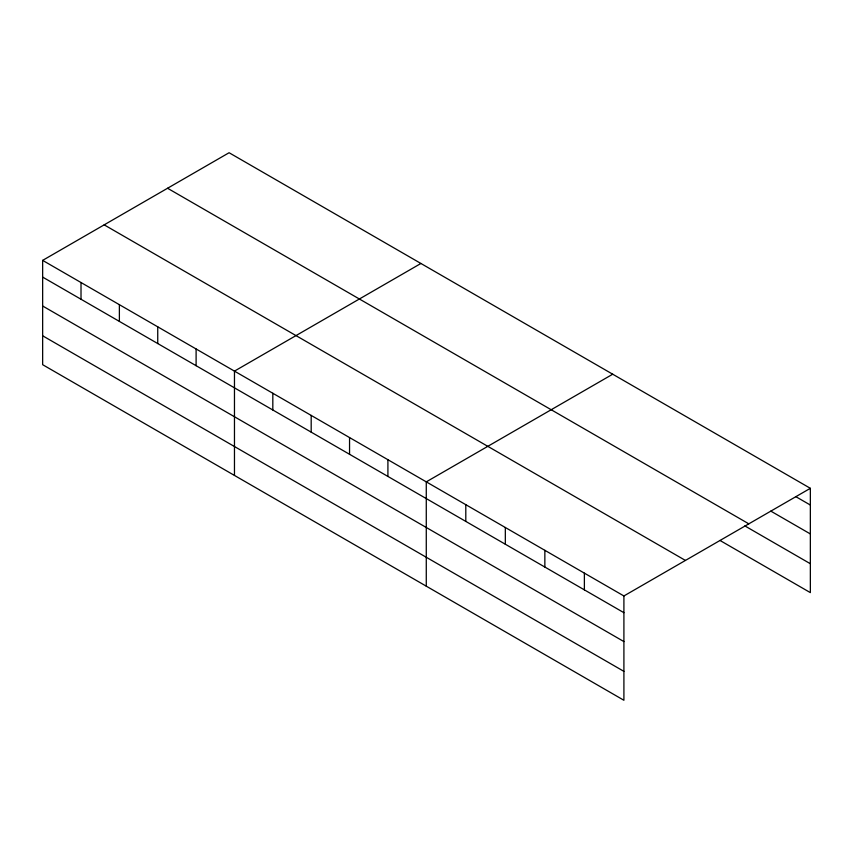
<?xml version="1.0" encoding="UTF-8"?>
<svg xmlns="http://www.w3.org/2000/svg" width="853" height="853" viewBox="0 0 853 853"><rect width="100%" height="100%" fill="white"/><g stroke="black" fill="none" stroke-linecap="round" stroke-linejoin="round"><path stroke-width="1.28" d="M623.906 641.584L623.906 595.959L42.65 260.378L42.65 364.689L623.906 700.27L623.906 641.584L42.65 306.003M720.007 540.461L810.35 592.622L810.35 488.311L229.094 152.73L42.65 260.378M420.913 263.47L234.468 371.119L234.468 475.43M612.721 374.211L426.276 481.86L426.276 586.171M623.906 595.959L810.35 488.311M795.668 496.563L810.35 505.04M770.824 511.118L810.35 533.946M167.572 188.257L748.827 523.838M744.85 525.906L810.35 563.726M104.173 224.851L685.428 560.432M42.65 277.097L623.906 612.689M42.65 335.783L623.906 671.364M584.38 573.141L584.38 589.86M544.854 550.324L544.854 567.042M505.328 527.495L505.328 544.225M465.802 504.677L465.802 521.407M387.912 459.714L387.912 476.443M349.549 437.568L349.549 454.286M311.185 415.411L311.185 432.14M272.821 393.265L272.821 409.994M196.105 348.973L196.105 365.692M157.741 326.816L157.741 343.546M119.377 304.67L119.377 321.4M81.014 282.524L81.014 299.254"/></g></svg>
